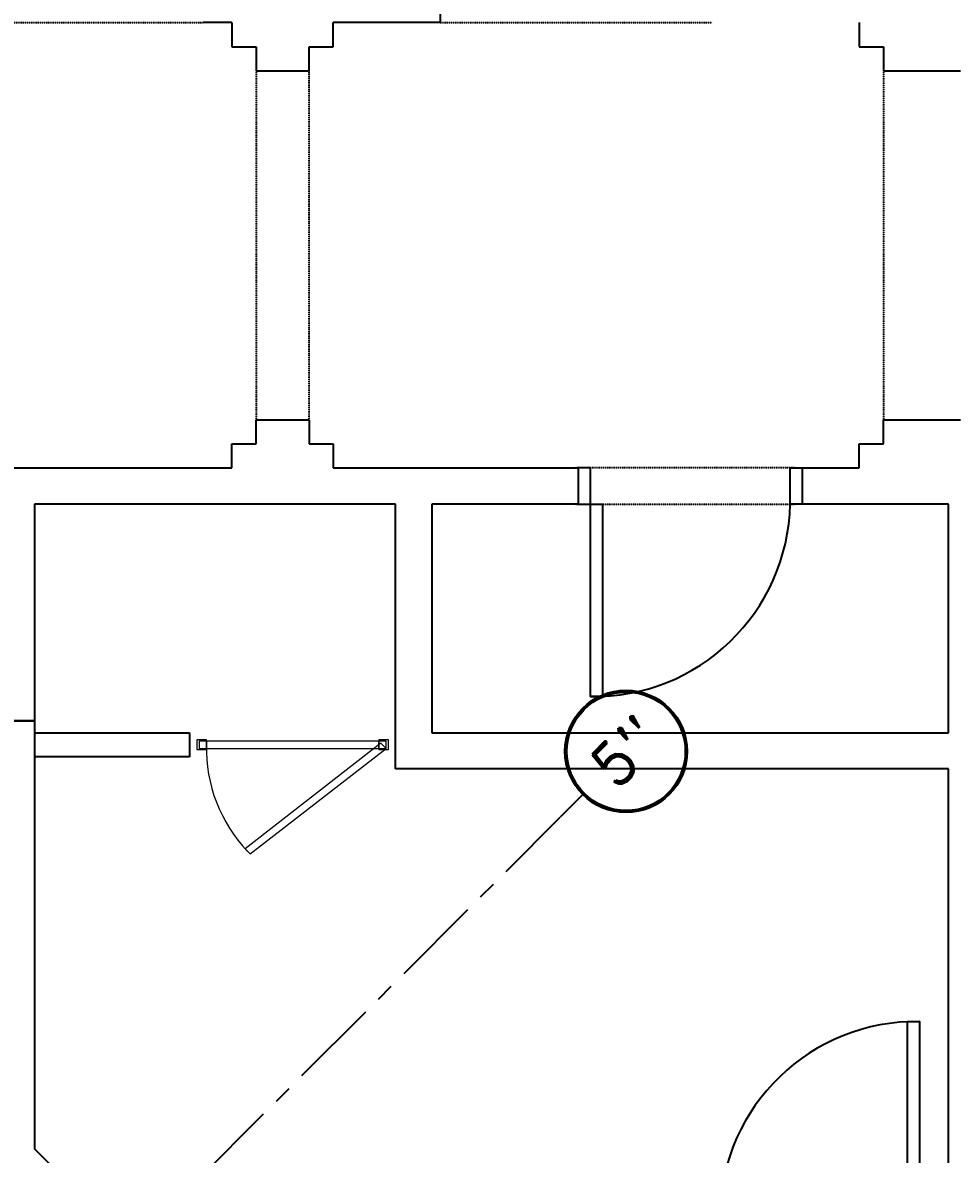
# Model space of a CAD drawing. Header units: millimetres. Extents: x 186805 to 449048, y 2167 to 51540.
# Drawn here: x 431278 to 435149, y 18431 to 23132 of the extents above; entities that cross this region are included whole.
import ezdxf
from ezdxf.enums import TextEntityAlignment as Align

# ---------------------------------------------------------------- set-up
doc = ezdxf.new("R2010")
doc.units = ezdxf.units.MM
for name, pattern in [('BC$0$XR-BAS2-BLOCK-B$1$CENTER', [2, 1.25, -0.25, 0.25, -0.25]), ('CENTER', [2, 1.25, -0.25, 0.25, -0.25]), ('HIDDEN2', [0.1875, 0.125, -0.0625])]:
    doc.linetypes.add(name, pattern=pattern)
doc.layers.get('0').update_dxf_attribs({"linetype": 'CONTINUOUS'})
for name, color, linetype, lineweight in [('0-60x60-C', 3, 'CONTINUOUS', 13), ('A-Door shower', 3, 'CONTINUOUS', 9), ('wall', 4, 'CONTINUOUS', 25)]:
    doc.layers.add(name, color=color, linetype=linetype, lineweight=lineweight)
for name, color, linetype in [('0TG-grid', 9, 'CENTER'), ('A-ABOV', 1, 'HIDDEN2'), ('A-ABOVE DOOR', 1, 'HIDDEN2'), ('a-door', 4, 'CONTINUOUS'), ('a-hatch shaft', 7, 'CONTINUOUS'), ('a-wall', 140, 'CONTINUOUS'), ('BC$0$SHORE-AXE$0$A-SYMBOLS', 55, 'CONTINUOUS')]:
    doc.layers.add(name, color=color, linetype=linetype)
doc.styles.add('BC$0$SHORE-AXE$0$ROMAND', font='ROMAND')

# ---------------------------------------------------------------- blocks, each defined once
blk = doc.blocks.new('A$C7C4A1575')
at = {"layer": 'A-ABOV', "color": 8}
blk.add_line((14168.6, 28600), (14168.6, 30050), dxfattribs=at)
at = {"layer": 'A-ABOVE DOOR', "color": 8}
for p, q in [((15446.7, 30400), (14535.1, 30400)), ((14535.1, 30250), (15446.7, 30250)), ((14168.6, 28600), (14168.6, 30050)), ((16555.1, 30050), (16555.1, 28600)), ((16775.1, 28600), (16775.1, 30050)), ((16010.1, 28400), (14880.1, 28400)), ((17925.1, 28400), (16995.1, 28400))]:
    blk.add_line(p, q, dxfattribs=at)
at = {"layer": 'a-door', "color": 8}
blk.add_line((15385.9, 30250), (15435.9, 30250), dxfattribs=at)
for points in [[(14018.6, 33350), (14068.6, 33350), (14068.6, 32550), (14018.6, 32550), (14018.6, 33500)], [(15385.9, 30400), (15335.9, 30400), (15335.9, 31200), (15385.9, 31200), (15385.9, 30250)], [(14505.9, 30400), (14555.9, 30400), (14555.9, 30250), (14505.9, 30250)], [(15435.9, 30400), (15385.9, 30400)]]:
    blk.add_lwpolyline(points, dxfattribs=at)
for centre, start, end in [((14032, 33366.7), 269.0608, 358.8304), ((15372.5, 30383.3), 89.0608, 178.8304)]:
    blk.add_arc(centre, 816.8, start, end, dxfattribs=at)
at = {"layer": 'A-Door shower', "color": 8}
for points in [[(16820.7, 31832.2), (16799.5, 31853.4), (16235.1, 31415), (16256.3, 31393.8)], [(16265.1, 31380), (16265.1, 31420), (16225.1, 31420), (16225.1, 31380)], [(16981.1, 31385), (16981.1, 31415), (16235.1, 31415), (16235.1, 31385)], [(17011.1, 31385), (17011.1, 31415), (16265.1, 31415), (16265.1, 31385)], [(17021.1, 31380), (17021.1, 31420), (16981.1, 31420), (16981.1, 31380)]]:
    blk.add_lwpolyline(points, close=True, dxfattribs=at)
blk.add_arc((16361.1, 31415), 620.2, 358.6141, 43.6141, dxfattribs=at)
at = {"layer": 'a-wall', "color": 8}
for p, q in [((16195.7, 34577.1), (17695.1, 33077.7)), ((13898.6, 33350), (13898.6, 31500)), ((17695.1, 31450), (17695.1, 33077.7)), ((13898.6, 31500), (16195.1, 31500)), ((16195.1, 31500), (16195.1, 30400)), ((17051.1, 31350), (17051.1, 31450)), ((17051.1, 31450), (17695.1, 31450)), ((13898.6, 31350), (13898.6, 30400)), ((16045.1, 31350), (13898.6, 31350)), ((16045.1, 30400), (16045.1, 31350)), ((17695.1, 31350), (17051.1, 31350)), ((17695.1, 30400), (17695.1, 31350)), ((13898.6, 30400), (14504.6, 30400)), ((14504.6, 30400), (14504.6, 30250)), ((15435.9, 30400), (16045.1, 30400)), ((15435.9, 30400), (15435.9, 30250)), ((16195.1, 30400), (17695.1, 30400)), ((14504.6, 30250), (14268.6, 30250)), ((14268.6, 30250), (14268.6, 30150)), ((16455.1, 30250), (15435.9, 30250)), ((16455.1, 30150), (16455.1, 30250)), ((19395.1, 30250), (16875.1, 30250)), ((16875.1, 30250), (16875.1, 30150)), ((14268.6, 30150), (14168.6, 30150)), ((14168.6, 30150), (14168.6, 30050)), ((16555.1, 30150), (16455.1, 30150)), ((16555.1, 30050), (16555.1, 30150)), ((16875.1, 30150), (16775.1, 30150)), ((16775.1, 30150), (16775.1, 30050)), ((14168.6, 30050), (13848.6, 30050)), ((16775.1, 30050), (16555.1, 30050)), ((14168.6, 28600), (13848.6, 28600)), ((14168.6, 28500), (14168.6, 28600)), ((16775.1, 28600), (16555.1, 28600)), ((16555.1, 28600), (16555.1, 28500)), ((16775.1, 28500), (16775.1, 28600)), ((14268.6, 28500), (14168.6, 28500)), ((14268.6, 28400), (14268.6, 28500)), ((16555.1, 28500), (16455.1, 28500)), ((16455.1, 28500), (16455.1, 28400)), ((16875.1, 28500), (16775.1, 28500)), ((16875.1, 28400), (16875.1, 28500)), ((16010.1, 28100), (16010.1, 28400)), ((16010.1, 28400), (16455.1, 28400)), ((16875.1, 28400), (16995.1, 28400))]:
    blk.add_line(p, q, dxfattribs=at)
blk = doc.blocks.new('A$C32DD6ECA')
at = {"layer": '0-60x60-C', "color": 16, "xscale": 0.04183124983683228, "yscale": 0.04183124983683228, "zscale": 0.04183124983683228, "rotation": 180}
blk.add_blockref('A$C7C4A1575', (4397.08, 2202.64), dxfattribs=at)
blk = doc.blocks.new('BC$0$SHORE-AXE$0$A-SYM18')
at = {"color": 0, "linetype": 'ByBlock'}
blk.add_line((0, 265.6), (0, 0), dxfattribs=at)
for radius in [507.9, 500, 492.1]:
    blk.add_circle((0, 773.5), radius, dxfattribs=at)
at = {"color": 0, "linetype": 'ByBlock', "style": 'BC$0$SHORE-AXE$0$ROMAND'}
blk.add_attdef('AXE_NUMBER', text='', height=360, dxfattribs=at).set_placement((0, 773.5), align=Align.MIDDLE)
blk = doc.blocks.new('A$C35C014DB')
at = {"layer": '0TG-grid', "linetype": 'BC$0$XR-BAS2-BLOCK-B$1$CENTER', "ltscale": 300}
blk.add_line((4468.1, 7812.9), (13602.6, 16947.4), dxfattribs=at)
at = {"layer": 'a-hatch shaft', "color": 140}
blk.add_line((11418.6, 17347.9), (9718.6, 17347.9), dxfattribs=at)
at = {"layer": 'wall'}
for p, q in [((9718.6, 17347.9), (11418.6, 17347.9)), ((11418.6, 17347.9), (11418.6, 15570.2)), ((12918, 14070.8), (11418.6, 15570.2))]:
    blk.add_line(p, q, dxfattribs=at)
at = {"layer": 'BC$0$SHORE-AXE$0$A-SYMBOLS'}
ref = blk.add_blockref('BC$0$SHORE-AXE$0$A-SYM18', (13602.6, 16947.4), dxfattribs=dict(at, xscale=0.5000000000039431, yscale=0.5000000000039431, zscale=0.5000000000039431, rotation=315))
ref.add_attrib('AXE_NUMBER', '5"', dxfattribs={"layer": '0', "color": 3, "linetype": 'ByBlock', "height": 180, "rotation": 45, "style": 'BC$0$SHORE-AXE$0$ROMAND'}).set_placement((13876, 17220.9), align=Align.MIDDLE)

msp = doc.modelspace()

# ---------------------------------------------------------------- block references
at = {"linetype": 'ByBlock'}
msp.add_blockref('A$C35C014DB', (419909.3, 2884.3), dxfattribs=at)
at = {"layer": '0-60x60-C', "color": 16, "xscale": 23.90557308239969, "yscale": 23.90557308239969, "zscale": 23.90557308239969}
msp.add_blockref('A$C32DD6ECA', (343908.2, -1123), dxfattribs=at)

doc.saveas('drawing.dxf')
